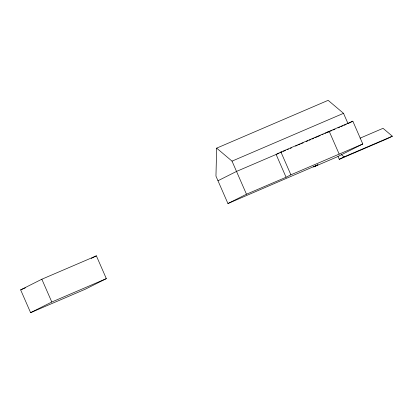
<?xml version="1.0" encoding="UTF-8"?>
<svg xmlns="http://www.w3.org/2000/svg" width="413" height="413" viewBox="0 0 413 413"><rect width="100%" height="100%" fill="white"/><g stroke="black" fill="none" stroke-linecap="round" stroke-linejoin="round"><path stroke-width="0.62" d="M352.836 121.2L348.02 123.621L343.518 113.327L328.154 100.333L216.655 148.143L215.953 176.114L227.935 203.537L317.979 164.766L313.643 166.945L337.261 156.816L362.79 143.987L352.836 121.2L280.933 152.025L276.116 154.447L286.075 177.239L246.473 194.213L227.935 203.537M217.976 180.749L236.52 171.426L279.059 153.187M324.933 133.476L329.213 131.329L339.171 154.116M20.65 289.88L41.842 279.224L96.374 255.843L106.332 278.63L85.14 289.281L30.603 312.667L20.65 289.88L25.394 287.846M91.221 258.435L96.374 255.843M286.075 177.239L290.891 174.818L362.79 143.987M30.603 312.667L51.801 302.011L106.332 278.63M338.004 156.46L339.254 159.32L344.07 156.899L392.35 136.197L383.037 128.324L360.074 138.169M392.35 136.197L387.533 138.618L339.254 159.32M216.655 148.143L232.023 161.132L343.518 113.327M280.241 152.681L282.007 151.922M283.184 151.421L285.538 150.409M287.303 149.651L288.48 149.145M290.246 148.391L291.428 147.885M295.548 146.119L297.314 145.361M298.491 144.855L300.256 144.096M301.433 143.595L303.204 142.836M306.147 141.571L307.912 140.818M309.089 140.312L310.855 139.553M312.032 139.047L313.803 138.293M314.98 137.787L320.276 135.516M322.042 134.757L323.219 134.251M327.349 132.48L329.12 131.721M330.302 131.215L332.073 130.456M333.255 129.95L335.026 129.192M337.979 127.922L339.749 127.163M340.931 126.657L342.702 125.898M343.884 125.392L346.244 124.38M341.128 154.41L344.07 156.899M280.933 152.025L290.891 174.818M232.023 161.132L246.473 194.213M41.842 279.224L51.801 302.011"/></g></svg>
